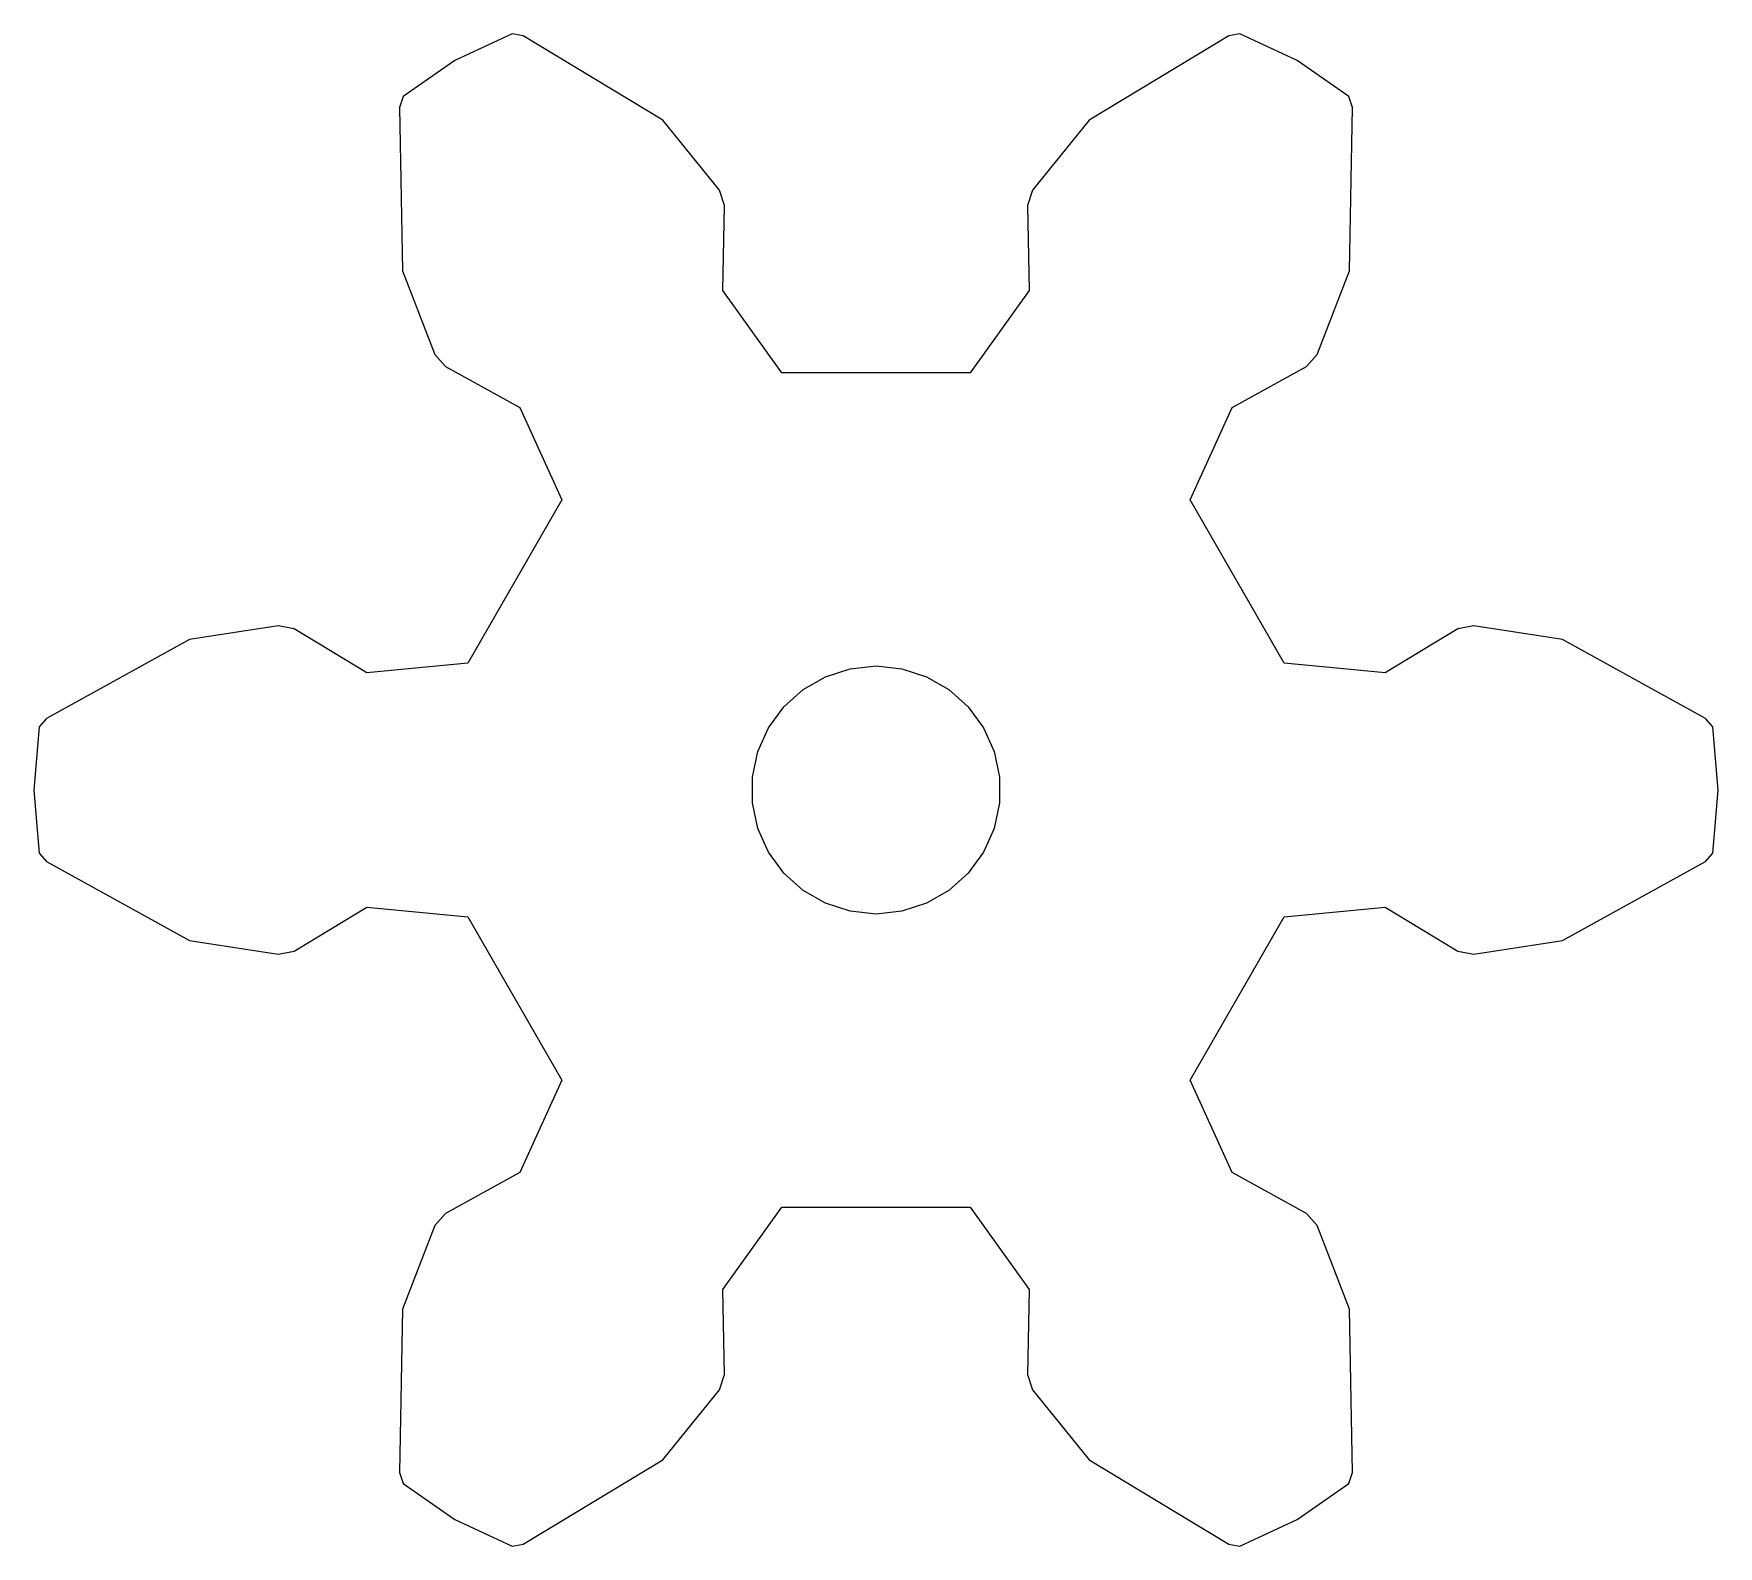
# Model space of a CAD drawing. Header units: metres. Extents: x -10.2 to 10.2, y -9.1 to 9.1.
import ezdxf

# ---------------------------------------------------------------- set-up
doc = ezdxf.new("R2010")
doc.units = ezdxf.units.M

msp = doc.modelspace()

# ---------------------------------------------------------------- linework, layer by layer
for p, q in [((-4.4, 9.144), (-5.093, 8.821)), ((-4.267, 9.118), (-4.4, 9.144)), ((-2.576, 8.097), (-4.267, 9.118)), ((4.267, 9.118), (2.576, 8.097)), ((4.4, 9.144), (4.267, 9.118)), ((5.093, 8.821), (4.4, 9.144)), ((-5.093, 8.821), (-5.719, 8.383)), ((5.719, 8.383), (5.093, 8.821)), ((-5.719, 8.383), (-5.763, 8.254)), ((5.763, 8.254), (5.719, 8.383)), ((-5.763, 8.254), (-5.725, 6.279)), ((5.725, 6.279), (5.763, 8.254)), ((-1.894, 7.252), (-2.576, 8.097)), ((2.576, 8.097), (1.894, 7.252)), ((-1.831, 7.067), (-1.894, 7.252)), ((1.894, 7.252), (1.831, 7.067)), ((-1.851, 6.04), (-1.831, 7.067)), ((1.831, 7.067), (1.851, 6.04)), ((-5.725, 6.279), (-5.334, 5.267)), ((5.334, 5.267), (5.725, 6.279)), ((-1.139, 5.043), (-1.851, 6.04)), ((1.851, 6.04), (1.139, 5.043)), ((-5.334, 5.267), (-5.205, 5.119)), ((-5.205, 5.119), (-4.306, 4.623)), ((4.306, 4.623), (5.205, 5.119)), ((5.205, 5.119), (5.334, 5.267)), ((1.139, 5.043), (-1.139, 5.043)), ((-4.306, 4.623), (-3.798, 3.507)), ((3.798, 3.507), (4.306, 4.623)), ((-3.798, 3.507), (-4.937, 1.535)), ((4.937, 1.535), (3.798, 3.507)), ((-7.228, 1.986), (-8.3, 1.818)), ((-7.036, 1.948), (-7.228, 1.986)), ((-6.157, 1.417), (-7.036, 1.948)), ((7.036, 1.948), (6.157, 1.417)), ((7.228, 1.986), (7.036, 1.948)), ((8.3, 1.818), (7.228, 1.986)), ((-8.3, 1.818), (-10.03, 0.864)), ((10.03, 0.864), (8.3, 1.818)), ((-4.937, 1.535), (-6.157, 1.417)), ((-0.61, 1.37), (-0.312, 1.467)), ((-0.312, 1.467), (0, 1.5)), ((0, 1.5), (0.312, 1.467)), ((0.312, 1.467), (0.61, 1.37)), ((6.157, 1.417), (4.937, 1.535)), ((-0.882, 1.214), (-0.61, 1.37)), ((0.61, 1.37), (0.882, 1.214)), ((-1.115, 1.004), (-0.882, 1.214)), ((0.882, 1.214), (1.115, 1.004)), ((-10.03, 0.864), (-10.119, 0.762)), ((-1.299, 0.75), (-1.115, 1.004)), ((1.115, 1.004), (1.299, 0.75)), ((10.119, 0.762), (10.03, 0.864)), ((-10.119, 0.762), (-10.186, 0)), ((-1.427, 0.464), (-1.299, 0.75)), ((1.299, 0.75), (1.427, 0.464)), ((10.186, 0), (10.119, 0.762)), ((-1.492, 0.157), (-1.427, 0.464)), ((1.427, 0.464), (1.492, 0.157)), ((-10.186, 0), (-10.119, -0.762)), ((-1.492, -0.157), (-1.492, 0.157)), ((1.492, 0.157), (1.492, -0.157)), ((-1.427, -0.464), (-1.492, -0.157)), ((1.492, -0.157), (1.427, -0.464)), ((10.119, -0.762), (10.186, 0)), ((-1.299, -0.75), (-1.427, -0.464)), ((1.427, -0.464), (1.299, -0.75)), ((-10.119, -0.762), (-10.03, -0.864)), ((-1.115, -1.004), (-1.299, -0.75)), ((1.299, -0.75), (1.115, -1.004)), ((10.03, -0.864), (10.119, -0.762)), ((-10.03, -0.864), (-8.3, -1.818)), ((-0.882, -1.214), (-1.115, -1.004)), ((1.115, -1.004), (0.882, -1.214)), ((8.3, -1.818), (10.03, -0.864)), ((-0.61, -1.37), (-0.882, -1.214)), ((0.882, -1.214), (0.61, -1.37)), ((-7.036, -1.948), (-6.157, -1.417)), ((-6.157, -1.417), (-4.937, -1.535)), ((-0.312, -1.467), (-0.61, -1.37)), ((0.61, -1.37), (0.312, -1.467)), ((4.937, -1.535), (6.157, -1.417)), ((6.157, -1.417), (7.036, -1.948)), ((-4.937, -1.535), (-3.798, -3.507)), ((0, -1.5), (-0.312, -1.467)), ((0.312, -1.467), (0, -1.5)), ((3.798, -3.507), (4.937, -1.535)), ((-8.3, -1.818), (-7.228, -1.986)), ((7.228, -1.986), (8.3, -1.818)), ((-7.228, -1.986), (-7.036, -1.948)), ((7.036, -1.948), (7.228, -1.986)), ((-3.798, -3.507), (-4.306, -4.623)), ((4.306, -4.623), (3.798, -3.507)), ((-4.306, -4.623), (-5.205, -5.119)), ((5.205, -5.119), (4.306, -4.623)), ((-1.851, -6.04), (-1.139, -5.043)), ((-1.139, -5.043), (1.139, -5.043)), ((1.139, -5.043), (1.851, -6.04)), ((-5.334, -5.267), (-5.725, -6.279)), ((-5.205, -5.119), (-5.334, -5.267)), ((5.334, -5.267), (5.205, -5.119)), ((5.725, -6.279), (5.334, -5.267)), ((-1.831, -7.067), (-1.851, -6.04)), ((1.851, -6.04), (1.831, -7.067)), ((-5.725, -6.279), (-5.763, -8.254)), ((5.763, -8.254), (5.725, -6.279)), ((-1.894, -7.252), (-1.831, -7.067)), ((1.831, -7.067), (1.894, -7.252)), ((-2.576, -8.097), (-1.894, -7.252)), ((1.894, -7.252), (2.576, -8.097)), ((-4.267, -9.118), (-2.576, -8.097)), ((2.576, -8.097), (4.267, -9.118)), ((-5.763, -8.254), (-5.719, -8.383)), ((5.719, -8.383), (5.763, -8.254)), ((-5.719, -8.383), (-5.093, -8.821)), ((5.093, -8.821), (5.719, -8.383)), ((-5.093, -8.821), (-4.4, -9.144)), ((4.4, -9.144), (5.093, -8.821)), ((-4.4, -9.144), (-4.267, -9.118)), ((4.267, -9.118), (4.4, -9.144))]:
    msp.add_line(p, q)

doc.saveas('drawing.dxf')
